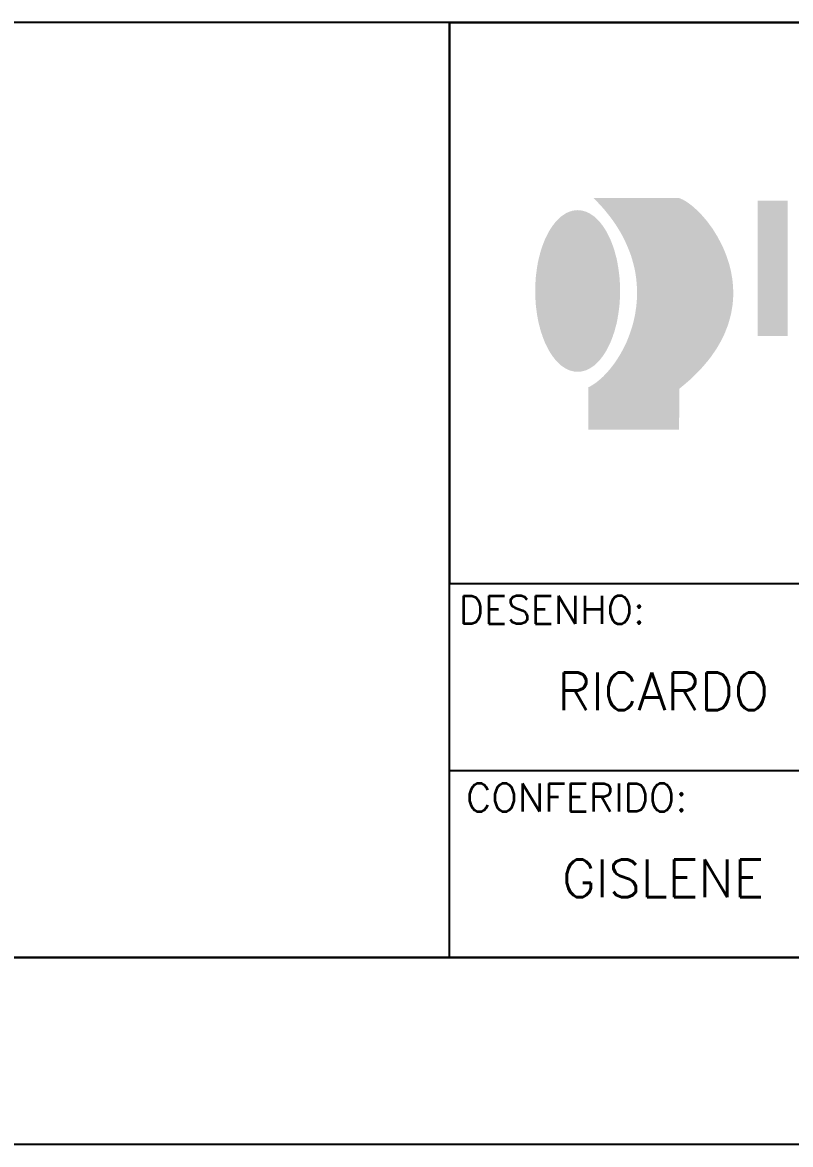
# Model space of a CAD drawing. Header units: centimetres. Extents: x 1658 to 17259, y 8294 to 11444.
# Drawn here: x 10288.2 to 10596.3, y 8293.9 to 8743.9 of the extents above; entities that cross this region are included whole.
import ezdxf
from ezdxf.enums import TextEntityAlignment as Align

# ---------------------------------------------------------------- set-up
doc = ezdxf.new("R2010")
doc.units = ezdxf.units.CM
doc.header["$LTSCALE"] = 50
doc.header["$MEASUREMENT"] = 0
doc.layers.add('FORMATO-PRECON', color=2, linetype='Continuous')
doc.layers.add('HACHURAS-PRECON', color=1, linetype='Continuous')
doc.styles.add('PRECON-ROMANS', font='romans.shx')
doc.styles.add('ROMANS', font='ROMANS.SHX', dxfattribs={"oblique": 15, "height": 3})

# ---------------------------------------------------------------- blocks, each defined once
blk = doc.blocks.new('A$C2E607E54')
at = {"layer": 'FORMATO-PRECON'}
blk.add_lwpolyline([(0, 4200), (2970, 4200), (2970, 0), (0, 0)], close=True, dxfattribs=at)
at = {"layer": 'FORMATO-PRECON', "color": 6}
blk.add_lwpolyline([(100, 3950), (2870, 3950), (2870, 100), (100, 100)], close=True, dxfattribs=at)
blk = doc.blocks.new('CARIMBO')
at = {"linetype": 'Continuous', "true_color": 0x575854}
for points in [[(-1673.03, 406.18), (-1627.56, 406.18), (-1626.88, 405.98), (-1626.13, 405.64), (-1625.31, 405.3), (-1624.49, 404.82), (-1623.6, 404.34), (-1622.78, 403.8), (-1621.83, 403.11), (-1620.94, 402.43), (-1619.99, 401.68), (-1619.03, 400.86), (-1618.08, 399.98), (-1617.13, 399.09), (-1616.1, 398.07), (-1615.15, 397.05), (-1614.19, 395.95), (-1613.17, 394.8), (-1612.22, 393.64), (-1611.26, 392.34), (-1610.31, 391.05), (-1609.35, 389.75), (-1608.47, 388.32), (-1607.58, 386.89), (-1606.69, 385.45), (-1605.88, 383.89), (-1605.06, 382.39), (-1604.24, 380.75), (-1603.49, 379.11), (-1602.81, 377.48), (-1602.12, 375.77), (-1601.51, 374), (-1600.9, 372.23), (-1600.35, 370.45), (-1599.88, 368.61), (-1599.47, 366.77), (-1599.13, 364.86), (-1598.78, 362.95), (-1598.58, 361.05), (-1598.38, 359.07), (-1598.31, 357.09), (-1598.31, 355.05), (-1598.31, 353.07), (-1598.44, 351.02), (-1598.65, 348.91), (-1598.99, 346.86), (-1599.33, 344.75), (-1599.81, 342.7), (-1600.42, 340.59), (-1601.03, 338.41), (-1601.85, 336.3), (-1602.67, 334.18), (-1603.63, 332), (-1604.72, 329.89), (-1605.94, 327.7), (-1607.24, 325.52), (-1608.67, 323.41), (-1610.17, 321.23), (-1611.88, 319.05), (-1613.65, 316.93), (-1615.56, 314.75), (-1617.6, 312.64), (-1619.78, 310.45), (-1622.1, 308.34), (-1624.56, 306.23), (-1627.15, 304.11), (-1627.22, 282.23), (-1675.83, 282.23), (-1675.83, 304.93), (-1674.94, 305.34), (-1674.06, 305.82), (-1673.24, 306.36), (-1672.28, 306.98), (-1671.4, 307.59), (-1670.51, 308.34), (-1669.62, 309.09), (-1668.67, 309.91), (-1667.78, 310.73), (-1666.9, 311.68), (-1665.94, 312.64), (-1665.06, 313.66), (-1664.17, 314.68), (-1663.28, 315.84), (-1662.4, 316.93), (-1661.51, 318.16), (-1660.69, 319.39), (-1659.88, 320.68), (-1659.06, 321.98), (-1658.24, 323.34), (-1657.49, 324.77), (-1656.74, 326.2), (-1656.06, 327.64), (-1655.31, 329.14), (-1654.69, 330.7), (-1654.08, 332.27), (-1653.47, 333.91), (-1652.92, 335.55), (-1652.38, 337.18), (-1651.9, 338.89), (-1651.49, 340.59), (-1651.08, 342.36), (-1650.74, 344.14), (-1650.47, 345.98), (-1650.19, 347.75), (-1649.99, 349.66), (-1649.85, 351.5), (-1649.72, 353.41), (-1649.72, 355.32), (-1649.72, 357.23), (-1649.85, 359.2), (-1649.99, 361.11), (-1650.19, 363.09), (-1650.47, 365.14), (-1650.81, 367.11), (-1651.22, 369.09), (-1651.76, 371.14), (-1652.31, 373.18), (-1652.92, 375.23), (-1653.67, 377.27), (-1654.49, 379.32), (-1655.38, 381.36), (-1656.33, 383.48), (-1657.35, 385.52), (-1658.51, 387.64), (-1659.74, 389.68), (-1661.03, 391.73), (-1662.47, 393.84), (-1663.97, 395.89), (-1665.6, 397.93), (-1667.31, 400.05), (-1669.15, 402.09), (-1671.06, 404.14)], [(-1681.49, 399.64), (-1680.87, 399.57), (-1680.33, 399.57), (-1679.72, 399.5), (-1679.17, 399.36), (-1678.63, 399.3), (-1678.01, 399.09), (-1677.47, 398.95), (-1676.92, 398.75), (-1676.37, 398.48), (-1675.83, 398.27), (-1675.28, 398), (-1674.74, 397.66), (-1674.19, 397.32), (-1673.72, 396.98), (-1673.17, 396.64), (-1672.63, 396.23), (-1672.15, 395.82), (-1671.67, 395.34), (-1671.13, 394.86), (-1670.65, 394.39), (-1670.17, 393.91), (-1669.69, 393.36), (-1669.28, 392.82), (-1668.81, 392.2), (-1668.33, 391.66), (-1667.92, 391.05), (-1667.44, 390.36), (-1667.03, 389.75), (-1666.63, 389.07), (-1666.22, 388.39), (-1665.81, 387.7), (-1665.47, 386.95), (-1665.06, 386.2), (-1664.72, 385.45), (-1664.31, 384.7), (-1663.97, 383.89), (-1663.63, 383.07), (-1663.28, 382.25), (-1663.01, 381.43), (-1662.67, 380.55), (-1662.4, 379.73), (-1662.06, 378.84), (-1661.78, 377.89), (-1661.51, 377), (-1661.31, 376.05), (-1661.03, 375.16), (-1660.76, 374.2), (-1660.56, 373.25), (-1660.35, 372.23), (-1660.15, 371.27), (-1660.01, 370.25), (-1659.81, 369.23), (-1659.67, 368.2), (-1659.53, 367.18), (-1659.4, 366.16), (-1659.26, 365.14), (-1659.13, 364.05), (-1659.06, 363.02), (-1658.99, 361.93), (-1658.92, 360.84), (-1658.85, 359.75), (-1658.85, 358.66), (-1658.78, 357.5), (-1658.78, 356.41), (-1658.78, 355.32), (-1658.85, 354.16), (-1658.85, 353.07), (-1658.92, 351.98), (-1658.99, 350.89), (-1659.06, 349.86), (-1659.13, 348.77), (-1659.26, 347.68), (-1659.4, 346.66), (-1659.53, 345.64), (-1659.67, 344.61), (-1659.81, 343.59), (-1660.01, 342.57), (-1660.15, 341.55), (-1660.35, 340.59), (-1660.56, 339.57), (-1660.76, 338.61), (-1661.03, 337.66), (-1661.31, 336.77), (-1661.51, 335.82), (-1661.78, 334.93), (-1662.06, 334.05), (-1662.4, 333.16), (-1662.67, 332.27), (-1663.01, 331.39), (-1663.28, 330.57), (-1663.63, 329.75), (-1663.97, 328.93), (-1664.31, 328.11), (-1664.72, 327.36), (-1665.06, 326.61), (-1665.47, 325.86), (-1665.81, 325.11), (-1666.22, 324.43), (-1666.63, 323.75), (-1667.03, 323.07), (-1667.44, 322.45), (-1667.92, 321.77), (-1668.33, 321.16), (-1668.81, 320.61), (-1669.28, 320), (-1669.69, 319.45), (-1670.17, 318.91), (-1670.65, 318.43), (-1671.13, 317.95), (-1671.67, 317.48), (-1672.15, 317), (-1672.63, 316.59), (-1673.17, 316.18), (-1673.72, 315.84), (-1674.19, 315.5), (-1674.74, 315.16), (-1675.28, 314.82), (-1675.83, 314.55), (-1676.37, 314.34), (-1676.92, 314.07), (-1677.47, 313.86), (-1678.01, 313.73), (-1678.63, 313.59), (-1679.17, 313.45), (-1679.72, 313.32), (-1680.33, 313.25), (-1680.87, 313.25), (-1681.49, 313.18), (-1682.1, 313.25), (-1682.65, 313.25), (-1683.26, 313.32), (-1683.81, 313.45), (-1684.35, 313.59), (-1684.97, 313.73), (-1685.51, 313.86), (-1686.06, 314.07), (-1686.6, 314.34), (-1687.15, 314.55), (-1687.69, 314.82), (-1688.24, 315.16), (-1688.78, 315.5), (-1689.26, 315.84), (-1689.81, 316.18), (-1690.35, 316.59), (-1690.83, 317), (-1691.31, 317.48), (-1691.85, 317.95), (-1692.33, 318.43), (-1692.81, 318.91), (-1693.28, 319.45), (-1693.69, 320), (-1694.17, 320.61), (-1694.65, 321.16), (-1695.06, 321.77), (-1695.53, 322.45), (-1695.94, 323.07), (-1696.35, 323.75), (-1696.76, 324.43), (-1697.17, 325.11), (-1697.51, 325.86), (-1697.92, 326.61), (-1698.26, 327.36), (-1698.67, 328.11), (-1699.01, 328.93), (-1699.35, 329.75), (-1699.69, 330.57), (-1699.97, 331.39), (-1700.31, 332.27), (-1700.58, 333.16), (-1700.92, 334.05), (-1701.19, 334.93), (-1701.47, 335.82), (-1701.67, 336.77), (-1701.94, 337.66), (-1702.15, 338.61), (-1702.42, 339.57), (-1702.63, 340.59), (-1702.83, 341.55), (-1702.97, 342.57), (-1703.17, 343.59), (-1703.31, 344.61), (-1703.44, 345.64), (-1703.58, 346.66), (-1703.72, 347.68), (-1703.85, 348.77), (-1703.92, 349.86), (-1703.99, 350.89), (-1704.06, 351.98), (-1704.13, 353.07), (-1704.13, 354.16), (-1704.19, 355.32), (-1704.19, 356.41), (-1704.19, 357.5), (-1704.13, 358.66), (-1704.13, 359.75), (-1704.06, 360.84), (-1703.99, 361.93), (-1703.92, 363.02), (-1703.85, 364.05), (-1703.72, 365.14), (-1703.58, 366.16), (-1703.44, 367.18), (-1703.31, 368.2), (-1703.17, 369.23), (-1702.97, 370.25), (-1702.83, 371.27), (-1702.63, 372.23), (-1702.42, 373.25), (-1702.15, 374.2), (-1701.94, 375.16), (-1701.67, 376.05), (-1701.47, 377), (-1701.19, 377.89), (-1700.92, 378.84), (-1700.58, 379.73), (-1700.31, 380.55), (-1699.97, 381.43), (-1699.69, 382.25), (-1699.35, 383.07), (-1699.01, 383.89), (-1698.67, 384.7), (-1698.26, 385.45), (-1697.92, 386.2), (-1697.51, 386.95), (-1697.17, 387.7), (-1696.76, 388.39), (-1696.35, 389.07), (-1695.94, 389.75), (-1695.53, 390.36), (-1695.06, 391.05), (-1694.65, 391.66), (-1694.17, 392.2), (-1693.69, 392.82), (-1693.28, 393.36), (-1692.81, 393.91), (-1692.33, 394.39), (-1691.85, 394.86), (-1691.31, 395.34), (-1690.83, 395.82), (-1690.35, 396.23), (-1689.81, 396.64), (-1689.26, 396.98), (-1688.78, 397.32), (-1688.24, 397.66), (-1687.69, 398), (-1687.15, 398.27), (-1686.6, 398.48), (-1686.06, 398.75), (-1685.51, 398.95), (-1684.97, 399.09), (-1684.35, 399.3), (-1683.81, 399.36), (-1683.26, 399.5), (-1682.65, 399.57), (-1682.1, 399.57)]]:
    blk.add_hatch(color=251, dxfattribs=at).paths.add_polyline_path(points)
at = {"linetype": 'Continuous', "true_color": 0x9c0000}
blk.add_hatch(color=14, dxfattribs=at).paths.add_polyline_path([(-1585.15, 332.34), (-1569.13, 332.34), (-1569.13, 404.68), (-1585.15, 404.68)])
at = {"layer": 'FORMATO-PRECON', "color": 6}
for p, q in [((-1750, 0), (-1750, 500)), ((-1750, 200), (0, 200)), ((-1750, 100), (0, 100))]:
    blk.add_line(p, q, dxfattribs=at)
at = {"layer": 'FORMATO-PRECON', "color": 0}
blk.add_lwpolyline([(-1750, 500), (-1750, 200)], dxfattribs=at)
at = {"layer": 'FORMATO-PRECON', "color": 6}
blk.add_lwpolyline([(-1750, 500), (0, 500), (0, 0), (-1750, 0)], close=True, dxfattribs=at)
at = {"layer": 'FORMATO-PRECON', "style": 'ROMANS'}
for s, p in [('DESENHO:', (-1745.12, 178.36)), ('CONFERIDO:', (-1741.18, 78.11))]:
    blk.add_text(s, height=15, dxfattribs=at).set_placement(p)
at = {"layer": 'FORMATO-PRECON', "color": 5, "style": 'PRECON-ROMANS', "flags": 8}
for p in [(-524.84, 472.63), (-524.98, 423.02), (-524.98, 399.37), (-524.98, 375.97)]:
    blk.add_attdef('X', text='', height=30, dxfattribs=at).set_placement(p, align=Align.MIDDLE_CENTER)
at = {"layer": 'FORMATO-PRECON', "color": 3, "style": 'PRECON-ROMANS', "flags": 8}
for p in [(-524.98, 331.67), (-486.33, 176.97), (-486.33, 124.42)]:
    blk.add_attdef('X', text='', height=25, dxfattribs=at).set_placement(p, align=Align.MIDDLE_CENTER)
at = {"layer": 'FORMATO-PRECON', "color": 4, "style": 'PRECON-ROMANS', "flags": 8}
for p in [(-524.98, 249.6), (-228.66, 39.37), (-76.7, 39.37), (-483.33, 35.98)]:
    blk.add_attdef('X', text='', height=30, dxfattribs=at).set_placement(p, align=Align.MIDDLE_CENTER)
at = {"layer": 'FORMATO-PRECON', "color": 2, "style": 'PRECON-ROMANS', "flags": 8}
for height, p in [(20, (-1635.81, 142.35)), (20, (-1402.47, 142.35)), (20, (-1169.14, 142.35)), (30, (-902.74, 42.35)), (20, (-1635.81, 42.35))]:
    blk.add_attdef('X', text='', height=height, dxfattribs=at).set_placement(p, align=Align.MIDDLE_CENTER)

msp = doc.modelspace()

# ---------------------------------------------------------------- linework, layer by layer
at = {"layer": 'FORMATO-PRECON', "color": 6}
msp.add_lwpolyline([(11772.03, 8743.94), (9694.53, 8743.94), (9694.53, 8368.94), (11772.03, 8368.94)], close=True, dxfattribs=at)

# ---------------------------------------------------------------- block references
at = {"layer": 'FORMATO-PRECON'}
ref = msp.add_blockref('CARIMBO', (11772.03, 8368.94), dxfattribs=dict(at, xscale=0.7499999918802306, yscale=0.7499999918802306, zscale=0.7499999918802306))
ref.add_attrib('X', 'RICARDO', dxfattribs={"color": 2, "height": 15, "style": 'PRECON-ROMANS'}).set_placement((10545.18, 8475.7), align=Align.MIDDLE_CENTER)
ref.add_attrib('X', 'GISLENE', dxfattribs={"color": 2, "height": 15, "style": 'PRECON-ROMANS'}).set_placement((10545.18, 8400.7), align=Align.MIDDLE_CENTER)
at = {"layer": 'HACHURAS-PRECON', "xscale": 0.7499999999999996, "yscale": 0.7499999999999996, "zscale": 0.7499999999999996}
msp.add_blockref('A$C2E607E54', (9619.53, 8293.94), dxfattribs=at)

doc.saveas('drawing.dxf')
